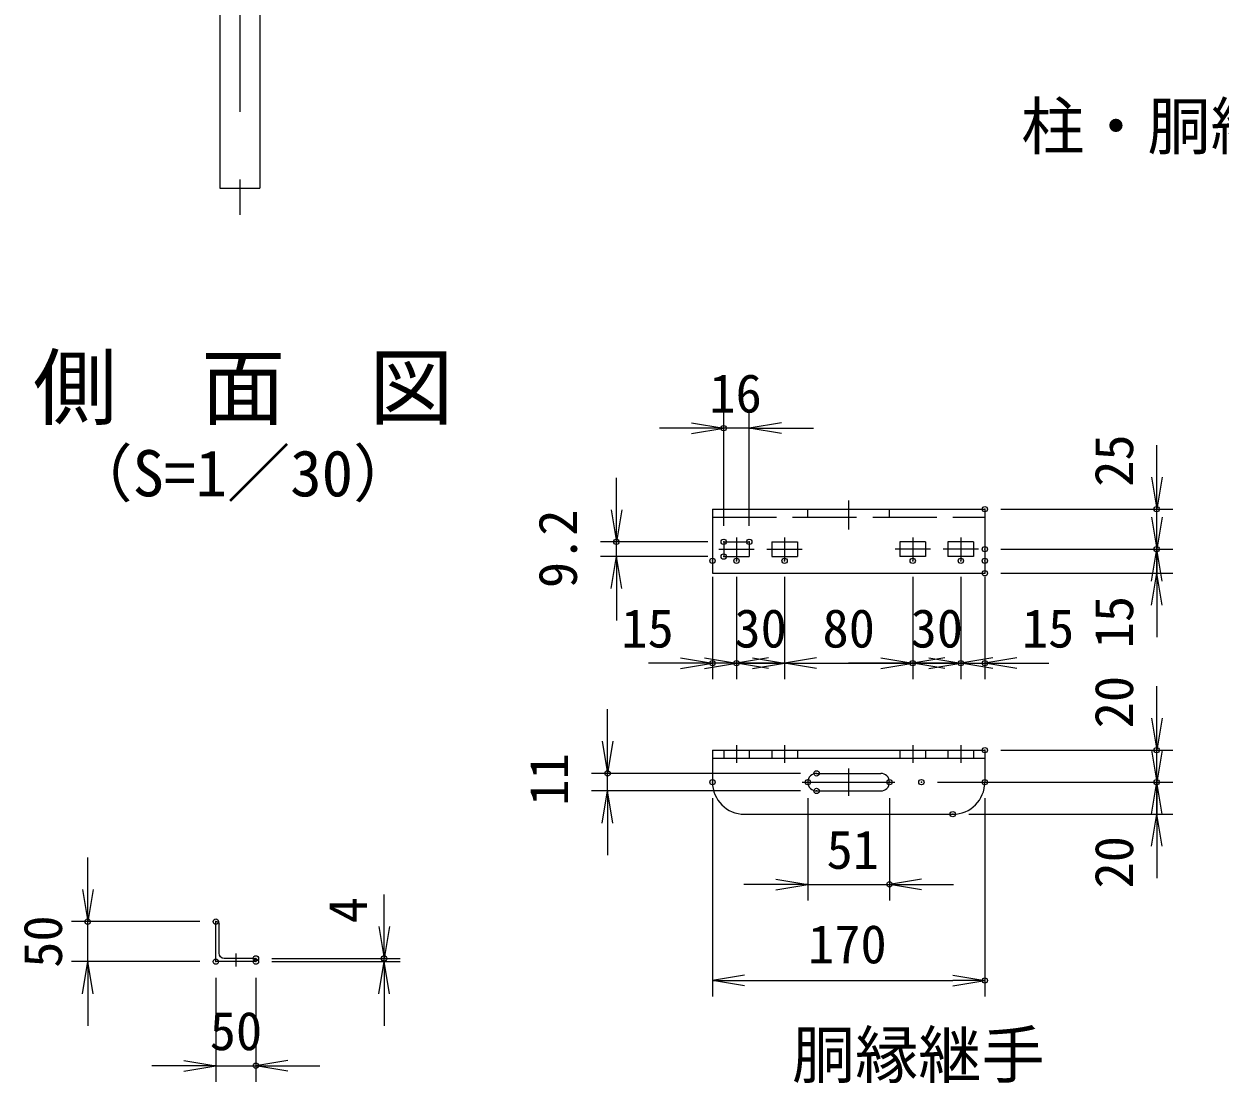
# Model space of a CAD drawing. Units: millimetres, scale not verified, with parts at other scales. Extents: x -6300 to 6300, y -4455 to 4455.
# Drawn here: x -570 to 1669, y -2010 to -26 of the extents above; entities that cross this region are included whole.
import ezdxf
from ezdxf.enums import TextEntityAlignment as Align

# ---------------------------------------------------------------- set-up
doc = ezdxf.new("R2010")
doc.units = ezdxf.units.MM
doc.header["$LTSCALE"] = 20
doc.header["$PDMODE"] = 32
doc.header["$PDSIZE"] = 10
doc.linetypes.add('DASHED', pattern=[7.5, 6, -1.5])
doc.linetypes.add('USER1', pattern=[50.8, 31.75, -6.35, 6.35, -6.35])
for name, color, linetype, lineweight in [('0-0_D-BMK', 2, 'USER1', 13), ('0-2_D-STR1', 1, 'Continuous', 25), ('0-3_D-STR3', 3, 'Continuous', 13), ('0-5_0', 7, 'Continuous', 25), ('0-6_D-STR-DIM', 7, 'Continuous', 13), ('0-9_D-TTL-TXT', 7, 'Continuous', 25)]:
    doc.layers.add(name, color=color, linetype=linetype, lineweight=lineweight)
doc.layers.add('0-7_Defpoints', color=8, linetype='Continuous')
doc.styles.add('ＭＳ ゴシック', font='')
doc.styles.get('ＭＳ ゴシック').set_extended_font_data('MS Gothic')

# ---------------------------------------------------------------- blocks, each defined once
blk = doc.blocks.new('L50x4')
at = {"layer": '0-5_0'}
for p, q in [((-426.2, 433.8), (-426.2, -296.2)), ((-296.2, -426.2), (433.8, -426.2))]:
    blk.add_line(p, q, dxfattribs=at)
blk.add_lwpolyline([(-486.2, 493.8), (-506.2, 493.8), (-506.2, -506.2), (493.8, -506.2), (493.8, -486.2)], dxfattribs=at)
for centre, radius, start, end in [((-486.2, 433.8), 60, 0, 90), ((-296.2, -296.2), 130, 180, 270), ((433.8, -486.2), 60, 0, 90)]:
    blk.add_arc(centre, radius, start, end, dxfattribs=at)
blk = doc.blocks.new('_Open')
at = {"layer": '0-5_0'}
blk.add_line((-20, 3.333), (0, 0), dxfattribs=at)
blk.add_lwpolyline([(-20, -3.333), (0, 0), (-20, 0)], dxfattribs=at)

msp = doc.modelspace()

# ---------------------------------------------------------------- linework, layer by layer
at = {"layer": '0-0_D-BMK'}
for p, q in [((-165.96, 2476.36), (-165.96, -383.64)), ((973.89, -918.72), (973.89, -973.16)), ((763.89, -987.84), (763.89, -1031.64)), ((853.89, -987.84), (853.89, -1031.64)), ((1093.89, -987.84), (1093.89, -1031.64)), ((1183.89, -987.84), (1183.89, -1031.64)), ((730.89, -1009.74), (796.89, -1009.74)), ((820.89, -1009.74), (886.89, -1009.74)), ((1126.89, -1009.74), (1060.89, -1009.74)), ((1216.89, -1009.74), (1150.89, -1009.74)), ((763.89, -1377.1), (763.89, -1410.1)), ((853.89, -1377.1), (853.89, -1410.1)), ((1093.89, -1377.1), (1093.89, -1410.1)), ((1183.89, -1377.1), (1183.89, -1410.1)), ((973.89, -1420.6), (973.89, -1471.6)), ((887.07, -1446.1), (1060.38, -1446.1)), ((-173.6, -1767.27), (-173.6, -1791.27))]:
    msp.add_line(p, q, dxfattribs=at)
at = {"layer": '0-2_D-STR1'}
for p, q in [((-203.46, 2428.36), (-203.46, -333.64)), ((-128.46, 2428.36), (-128.46, -333.64)), ((-203.46, -333.64), (-128.46, -333.64))]:
    msp.add_line(p, q, dxfattribs=at)
at = {"layer": '0-3_D-STR3'}
for p, q in [((718.89, -934.74), (1228.89, -934.74)), ((718.89, -934.74), (718.89, -1054.74)), ((1228.89, -934.74), (1228.89, -1054.74)), ((739.89, -995.94), (739.89, -1023.54)), ((739.89, -995.94), (787.89, -995.94)), ((787.89, -995.94), (787.89, -1023.54)), ((829.89, -995.94), (877.89, -995.94)), ((829.89, -995.94), (829.89, -1023.54)), ((877.89, -995.94), (877.89, -1023.54)), ((1069.89, -995.94), (1069.89, -1023.54)), ((1117.89, -995.94), (1069.89, -995.94)), ((1117.89, -995.94), (1117.89, -1023.54)), ((1207.89, -995.94), (1159.89, -995.94)), ((1159.89, -995.94), (1159.89, -1023.54)), ((1207.89, -995.94), (1207.89, -1023.54)), ((739.89, -1023.54), (787.89, -1023.54)), ((829.89, -1023.54), (877.89, -1023.54)), ((1117.89, -1023.54), (1069.89, -1023.54)), ((1207.89, -1023.54), (1159.89, -1023.54)), ((718.89, -1054.74), (1228.89, -1054.74)), ((718.89, -1386.1), (1228.89, -1386.1)), ((718.89, -1386.1), (718.89, -1446.1)), ((1228.89, -1386.1), (1228.89, -1446.1)), ((718.89, -1401.1), (1228.89, -1401.1)), ((913.89, -1429.6), (1033.89, -1429.6)), ((913.89, -1462.6), (1033.89, -1462.6)), ((778.89, -1506.1), (1168.89, -1506.1))]:
    msp.add_line(p, q, dxfattribs=at)
at = {"layer": '0-3_D-STR3', "linetype": 'DASHED'}
for p, q in [((897.39, -949.74), (897.39, -934.74)), ((1050.39, -949.74), (1050.39, -934.74)), ((718.89, -949.74), (1228.89, -949.74)), ((739.89, -1386.1), (739.89, -1401.1)), ((787.89, -1386.1), (787.89, -1401.1)), ((829.89, -1386.1), (829.89, -1401.1)), ((877.89, -1386.1), (877.89, -1401.1)), ((1069.89, -1386.1), (1069.89, -1401.1)), ((1117.89, -1386.1), (1117.89, -1401.1)), ((1159.89, -1386.1), (1159.89, -1401.1)), ((1207.89, -1386.1), (1207.89, -1401.1))]:
    msp.add_line(p, q, dxfattribs=at)
at = {"layer": '0-3_D-STR3'}
for centre, radius, start, end in [((913.89, -1446.1), 16.5, 90, 270), ((1033.89, -1446.1), 16.5, 270, 90), ((778.89, -1446.1), 60, 180, 270), ((1168.89, -1446.1), 60, 270, 0)]:
    msp.add_arc(centre, radius, start, end, dxfattribs=at)
at = {"layer": '0-6_D-STR-DIM'}
for p, q in [((739.89, -965.94), (739.89, -753.06)), ((787.89, -965.94), (787.89, -753.06)), ((679.89, -783.06), (619.89, -783.06)), ((787.89, -783.06), (739.89, -783.06)), ((847.89, -783.06), (907.89, -783.06)), ((1550.74, -874.74), (1550.74, -814.74)), ((538.89, -935.94), (538.89, -875.94)), ((1550.74, -949.74), (1550.74, -889.74)), ((1258.89, -934.74), (1580.74, -934.74)), ((1550.74, -1009.74), (1550.74, -934.74)), ((709.89, -995.94), (508.89, -995.94)), ((538.89, -1023.54), (538.89, -995.94)), ((709.89, -1023.54), (508.89, -1023.54)), ((1258.89, -1009.74), (1580.74, -1009.74)), ((1258.89, -1009.74), (1580.74, -1009.74)), ((1550.74, -1054.74), (1550.74, -1009.74)), ((718.89, -1061.64), (718.89, -1253.15)), ((763.89, -1061.64), (763.89, -1253.15)), ((763.89, -1061.64), (763.89, -1253.15)), ((853.89, -1061.64), (853.89, -1253.15)), ((853.89, -1061.64), (853.89, -1253.15)), ((1093.89, -1061.64), (1093.89, -1253.15)), ((1093.89, -1061.64), (1093.89, -1253.15)), ((1183.89, -1061.64), (1183.89, -1253.15)), ((1183.89, -1061.64), (1183.89, -1253.15)), ((1228.89, -1061.64), (1228.89, -1253.15)), ((1258.89, -1054.74), (1580.74, -1054.74)), ((1550.74, -1069.74), (1550.74, -1129.74)), ((538.89, -1083.54), (538.89, -1143.54)), ((1550.74, -1114.74), (1550.74, -1174.74)), ((658.89, -1223.15), (598.89, -1223.15)), ((703.89, -1223.15), (643.89, -1223.15)), ((763.89, -1223.15), (718.89, -1223.15)), ((793.89, -1223.15), (733.89, -1223.15)), ((853.89, -1223.15), (763.89, -1223.15)), ((823.89, -1223.15), (883.89, -1223.15)), ((853.89, -1223.15), (1093.89, -1223.15)), ((913.89, -1223.15), (973.89, -1223.15)), ((1033.89, -1223.15), (973.89, -1223.15)), ((1123.89, -1223.15), (1063.89, -1223.15)), ((1093.89, -1223.15), (1183.89, -1223.15)), ((1153.89, -1223.15), (1213.89, -1223.15)), ((1183.89, -1223.15), (1228.89, -1223.15)), ((1243.89, -1223.15), (1303.89, -1223.15)), ((1288.89, -1223.15), (1348.89, -1223.15)), ((1550.74, -1326.1), (1550.74, -1266.1)), ((522.39, -1369.6), (522.39, -1309.6)), ((1550.74, -1386.1), (1550.74, -1326.1)), ((1258.89, -1386.1), (1580.74, -1386.1)), ((1550.74, -1446.1), (1550.74, -1386.1)), ((883.89, -1429.6), (492.39, -1429.6)), ((522.39, -1462.6), (522.39, -1429.6)), ((1140.03, -1446.1), (1580.74, -1446.1)), ((1140.03, -1446.1), (1580.74, -1446.1)), ((1550.74, -1506.1), (1550.74, -1446.1)), ((883.89, -1462.6), (492.39, -1462.6)), ((718.89, -1476.1), (718.89, -1847.61)), ((897.39, -1476.1), (897.39, -1667.61)), ((1050.39, -1476.1), (1050.39, -1667.61)), ((1228.89, -1476.1), (1228.89, -1847.61)), ((522.39, -1522.6), (522.39, -1582.6)), ((1198.89, -1506.1), (1580.74, -1506.1)), ((1550.74, -1506.1), (1550.74, -1566.1)), ((1550.74, -1566.1), (1550.74, -1626.1)), ((-451.1, -1647.27), (-451.1, -1587.27)), ((103.9, -1716.27), (103.9, -1656.27)), ((837.39, -1637.61), (777.39, -1637.61)), ((897.39, -1637.61), (1050.39, -1637.61)), ((1110.39, -1637.61), (1170.39, -1637.61)), ((-241.1, -1707.27), (-481.1, -1707.27)), ((-451.1, -1782.27), (-451.1, -1707.27)), ((-241.1, -1782.27), (-481.1, -1782.27)), ((-106.1, -1776.27), (133.9, -1776.27)), ((-106.1, -1782.27), (133.9, -1782.27)), ((103.9, -1782.27), (103.9, -1776.27)), ((-211.1, -1812.27), (-211.1, -2007.27)), ((-136.1, -1812.27), (-136.1, -2007.27)), ((778.89, -1817.61), (1168.89, -1817.61)), ((-451.1, -1842.27), (-451.1, -1902.27)), ((103.9, -1842.27), (103.9, -1902.27)), ((-271.1, -1977.27), (-331.1, -1977.27)), ((-211.1, -1977.27), (-136.1, -1977.27)), ((-76.1, -1977.27), (-16.1, -1977.27))]:
    msp.add_line(p, q, dxfattribs=at)
at = {"layer": '0-7_Defpoints'}
for p in [(739.89, -783.06), (1228.89, -934.74), (1550.74, -934.74), (538.89, -995.94), (739.89, -995.94), (739.89, -995.94), (787.89, -995.94), (1228.89, -1009.74), (1550.74, -1009.74), (718.89, -1031.64), (739.89, -1023.54), (763.89, -1031.64), (853.89, -1031.64), (1093.89, -1031.64), (1183.89, -1031.64), (1228.89, -1031.64), (1228.89, -1054.74), (718.89, -1223.15), (763.89, -1223.15), (1093.89, -1223.15), (1183.89, -1223.15), (1228.89, -1223.15), (1228.89, -1386.1), (1550.74, -1386.1), (522.39, -1429.6), (913.89, -1429.6), (718.89, -1446.1), (897.39, -1446.1), (1050.39, -1446.1), (1110.03, -1446.1), (1228.89, -1446.1), (1550.74, -1446.1), (913.89, -1462.6), (1168.89, -1506.1), (1050.39, -1637.61), (-451.1, -1707.27), (-211.1, -1707.27), (-211.1, -1782.27), (-211.1, -1782.27), (-136.1, -1776.27), (-136.1, -1782.27), (-136.1, -1782.27), (103.9, -1776.27), (1228.89, -1817.61), (-136.1, -1977.27)]:
    msp.add_point(p, dxfattribs=at)

# ---------------------------------------------------------------- block references
at = {"layer": '0-2_D-STR1', "xscale": -0.075, "yscale": 0.075, "rotation": 270}
msp.add_blockref('L50x4', (-173.14, -1744.31), dxfattribs=at)
at = {"layer": '0-6_D-STR-DIM', "xscale": 3, "yscale": 3}
for p in [(739.89, -783.06), (718.89, -1223.15), (763.89, -1223.15), (853.89, -1223.15), (1093.89, -1223.15), (1183.89, -1223.15), (897.39, -1637.61), (1228.89, -1817.61), (-211.1, -1977.27)]:
    msp.add_blockref('_Open', p, dxfattribs=at)
for p, rotation in [((787.89, -783.06), 180), ((1550.74, -934.74), 270), ((538.89, -995.94), 270), ((1550.74, -1009.74), 270), ((538.89, -1023.54), 90), ((1550.74, -1009.74), 90), ((1550.74, -1054.74), 90), ((763.89, -1223.15), 180), ((853.89, -1223.15), 180), ((1093.89, -1223.15), 180), ((1183.89, -1223.15), 180), ((1228.89, -1223.15), 180), ((1550.74, -1386.1), 270), ((522.39, -1429.6), 270), ((1550.74, -1446.1), 270), ((1550.74, -1446.1), 90), ((522.39, -1462.6), 90), ((1550.74, -1506.1), 90), ((1050.39, -1637.61), 180), ((-451.1, -1707.27), 270), ((103.9, -1776.27), 270), ((-451.1, -1782.27), 90), ((103.9, -1782.27), 90), ((718.89, -1817.61), 180), ((-136.1, -1977.27), 180)]:
    msp.add_blockref('_Open', p, dxfattribs=dict(at, rotation=rotation))

# ---------------------------------------------------------------- texts
at = {"layer": '0-6_D-STR-DIM', "style": 'ＭＳ ゴシック'}
for s, p in [('16', (713.08, -775.53)), ('15', (548.27, -1215.62)), ('30', (759.95, -1215.62)), ('80', (924.95, -1215.62)), ('30', (1089.95, -1215.62)), ('15', (1298.27, -1215.62)), ('51', (932.57, -1630.08)), ('170', (897.92, -1807.08)), ('50', (-222.54, -1969.67))]:
    msp.add_text(s, height=72.14, dxfattribs=at).set_placement(p, align=Align.BOTTOM_LEFT)
for s, p in [('25', (1528.21, -892.89)), ('9.2', (486.77, -1082.64)), ('15', (1528.21, -1195.36)), ('20', (1528.21, -1345.22)), ('11', (470.27, -1490.09)), ('20', (1528.21, -1645.22)), ('4', (93.63, -1710.46)), ('50', (-477.59, -1793.71))]:
    msp.add_text(s, height=72.14, rotation=90, dxfattribs=at).set_placement(p, align=Align.BOTTOM_LEFT)
at = {"layer": '0-9_D-TTL-TXT', "style": 'ＭＳ ゴシック'}
for s, height, p in [('柱・胴縁取付詳細（中間部）', 86.66, (1297.03, -286.9)), ('側\u3000面\u3000図', 115.4, (-553.41, -798.91)), ('（S=1／30）', 86.66, (-485.18, -936.87)), ('胴縁継手', 86.66, (867.84, -2026.1))]:
    msp.add_text(s, height=height, dxfattribs=at).set_placement(p, align=Align.BOTTOM_LEFT)

doc.saveas('drawing.dxf')
